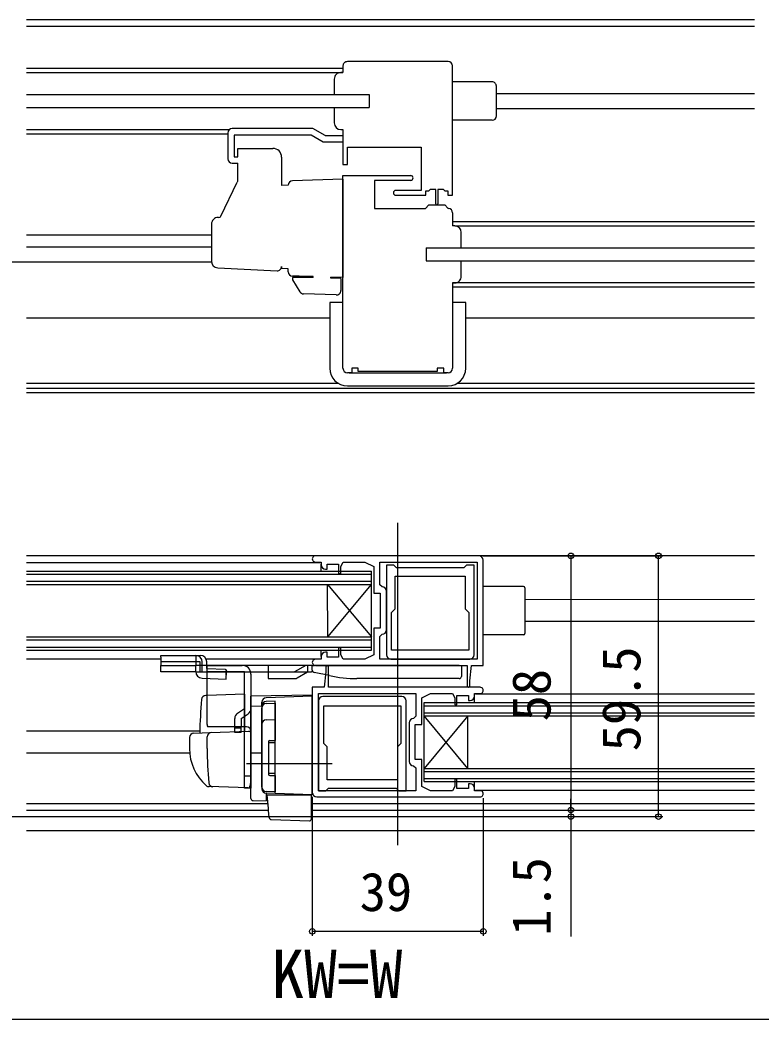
# Model space of a CAD drawing. Units: millimetres, scale not verified. Extents: x -525 to 525, y -780 to 776.
# Drawn here: x -86.2 to 82.9, y -514.9 to -286.9 of the extents above; entities that cross this region are included whole.
import ezdxf
from ezdxf.enums import TextEntityAlignment as Align

# ---------------------------------------------------------------- set-up
doc = ezdxf.new("R2010")
doc.units = ezdxf.units.MM
doc.header["$LTSCALE"] = 4
for name, color, linetype in [('0-2_YKK_11', 7, 'Continuous'), ('0-3_YKK_11E', 7, 'Continuous'), ('0-4_YKK_12', 2, 'Continuous'), ('0-5_YKK_13', 4, 'Continuous'), ('0-7_YKK_D', 6, 'Continuous'), ('0-9_YSS_K', 3, 'Continuous')]:
    doc.layers.add(name, color=color, linetype=linetype)
doc.styles.add('ＭＳ ゴシック', font='')
doc.styles.get('ＭＳ ゴシック').set_extended_font_data('MS Gothic')

msp = doc.modelspace()

# ---------------------------------------------------------------- linework, layer by layer
at = {"layer": '0-2_YKK_11'}
for p, q in [((18.5, -409.2), (-18.8, -409.2)), ((-2.6, -426.1), (-2.6, -417.3)), ((-1.6, -432.8), (16.4, -432.8)), ((0.9, -441.299), (-17.1, -441.299)), ((2.6, -447.299), (2.6, -456.099)), ((-18.5, -464.199), (18.8, -464.199))]:
    msp.add_line(p, q, dxfattribs=at)
for points in [[(-18.8, -434.2), (15.8, -434.2), (15.8, -438.9), (16.1, -439.2), (16.4, -438.9), (16.4, -437.7), (16.8, -434.2), (19.5, -434.2), (19.5, -410.2)], [(-18.8, -410.6), (-17.5, -410.6), (-17.5, -411.2)], [(-16.5, -412.2), (-16.1, -412.2), (-16.1, -411.1), (-13.5, -411.1), (-13.5, -413.2), (-13, -413.2), (-13, -411.6), (-12.5, -410.6), (-7.5, -410.6), (-5.5, -411.6), (-5.5, -417.7), (-4, -417.7), (-4, -425.7), (-5.5, -425.7), (-5.5, -431.8), (-7.5, -432.8), (-12.5, -432.8), (-13, -431.8), (-13, -430.2), (-13.5, -430.2), (-13.5, -432.3), (-16.1, -432.3), (-16.1, -431.2), (-16.5, -431.2)], [(-4.1, -410.6), (18.1, -410.6), (18.1, -432.8), (-4.1, -432.8), (-4.1, -427.6), (-3.6, -427.1)], [(-3.6, -416.3), (-4.1, -415.8), (-4.1, -410.6)], [(17.4, -431.8), (17.4, -411.3), (15.7, -411.3), (15.4, -411.6), (15.1, -411.9), (-0.3, -411.9), (-0.6, -411.6), (-0.9, -411.3), (-2.6, -411.3), (-2.6, -431.8)], [(-17.5, -432.2), (-17.5, -432.8), (-18.8, -432.8)], [(18.8, -439.199), (-15.8, -439.199), (-15.8, -434.499), (-16.1, -434.199), (-16.4, -434.499), (-16.4, -435.699), (-16.8, -439.199), (-19.5, -439.199), (-19.5, -463.199)], [(4.1, -462.799), (-18.1, -462.799), (-18.1, -440.599), (4.1, -440.599), (4.1, -445.799), (3.6, -446.299)], [(-18.1, -442.299), (-18.1, -462.799), (-16.4, -462.799), (-16.1, -462.499), (-15.8, -462.199), (-0.4, -462.199), (-0.1, -462.499), (0.2, -462.799), (1.9, -462.799), (1.9, -442.299)], [(16.5, -461.199), (16.1, -461.199), (16.1, -462.299), (13.5, -462.299), (13.5, -460.199), (13, -460.199), (13, -461.799), (12.5, -462.799), (7.5, -462.799), (5.5, -461.799), (5.5, -455.699), (4, -455.699), (4, -447.699), (5.5, -447.699), (5.5, -441.599), (7.5, -440.599), (12.5, -440.599), (13, -441.599), (13, -443.199), (13.5, -443.199), (13.5, -441.099), (16.1, -441.099), (16.1, -442.199), (16.5, -442.199)], [(17.5, -441.199), (17.5, -440.599), (18.8, -440.599)], [(3.6, -457.099), (4.1, -457.599), (4.1, -462.799)], [(18.8, -462.799), (17.5, -462.799), (17.5, -462.199)]]:
    msp.add_lwpolyline(points, dxfattribs=at)
for points in [[(16.2, -430.7), (-1.4, -430.7), (-1.4, -422.1), (-0.6, -421.3), (-0.6, -413.8), (15.4, -413.8), (15.4, -421.3), (16.2, -422.1)], [(-16.9, -443.399), (0.7, -443.399), (0.7, -451.999), (-0.1, -452.799), (-0.1, -460.299), (-16.1, -460.299), (-16.1, -452.799), (-16.9, -451.999)]]:
    msp.add_lwpolyline(points, close=True, dxfattribs=at)
for centre, radius, start, end in [((-18.8, -409.9), 0.7, 89.99999, 270.00001), ((18.5, -410.2), 1, 0.00001, 89.99999), ((-16.5, -411.2), 1, 180.00001, 269.99999), ((-3.6, -417.3), 1, 0.00001, 89.99999), ((-3.6, -426.1), 1, 270.00001, 359.99999), ((-18.8, -433.5), 0.7, 89.99999, 270.00001), ((-16.5, -432.2), 1, 90.00001, 179.99999), ((-1.6, -431.8), 1, 180.00001, 269.99999), ((16.4, -431.8), 1, 270.00001, 359.99999), ((18.8, -439.899), 0.7, 269.99999, 90.00001), ((-17.1, -442.299), 1, 90.00001, 179.99999), ((0.9, -442.299), 1, 0.00001, 89.99999), ((16.5, -441.199), 1, 270.00001, 359.99999), ((3.6, -447.299), 1, 90.00001, 179.99999), ((3.6, -456.099), 1, 180.00001, 269.99999), ((16.5, -462.199), 1, 0.00001, 89.99999), ((18.8, -463.499), 0.7, 269.99999, 90.00001), ((-18.5, -463.199), 1, 180.00001, 269.99999)]:
    msp.add_arc(centre, radius, start, end, dxfattribs=at)
at = {"layer": '0-3_YKK_11E'}
for p, q in [((11.497, -296.4), (-11.503, -296.4)), ((-12.503, -297.4), (-12.503, -298.9)), ((7.097, -325.9), (7.397, -325.6)), ((11.416, -329.819), (11.598, -329.905)), ((12.497, -330.9), (12.497, -333.9)), ((12.497, -346.9), (12.497, -366.4))]:
    msp.add_line(p, q, dxfattribs=at)
for points in [[(10.397, -325.6), (10.697, -325.9), (11.397, -325.9), (11.397, -326.9), (12.497, -326.9), (12.497, -297.4)], [(-12.503, -311.9), (-12.503, -319.9), (-11.503, -319.9), (-11.503, -315.9), (5.297, -315.9), (5.297, -325.8), (-0.453, -325.8)], [(-12.503, -366.4), (-12.503, -322.4), (2.947, -322.4)], [(2.947, -323.5), (-5.303, -323.5), (-5.303, -329.9), (6.297, -329.9), (7.097, -329.1), (10.697, -329.1), (11.416, -329.819)], [(-0.453, -326.9), (6.397, -326.9), (6.397, -325.9), (7.097, -325.9)], [(11.497, -367.4), (10.497, -367.4), (10.497, -366.4), (8.997, -366.4), (8.997, -367.1), (-9.003, -367.1), (-9.003, -366.4), (-10.503, -366.4), (-10.503, -367.4), (-11.503, -367.4)]]:
    msp.add_lwpolyline(points, dxfattribs=at)
for centre, radius, start, end in [((-11.503, -297.4), 1, 89.99998, 180.00002), ((11.497, -297.4), 1, 0, 89.99998), ((2.947, -322.95), 0.55, 270, 89.99998), ((-0.453, -326.35), 0.55, 90.00159, 270), ((11.497, -330.9), 1, 359.99912, 84.22531), ((-11.503, -366.4), 1, 180.00002, 270), ((11.497, -366.4), 1, 270, 359.99912)]:
    msp.add_arc(centre, radius, start, end, dxfattribs=at)
at = {"layer": '0-4_YKK_12'}
for p, q in [((81.375, -286.9), (-84.702, -286.9)), ((-84.702, -288.3), (81.375, -288.3)), ((-84.702, -297.9), (-12.503, -297.9)), ((-84.702, -298.9), (-12.503, -298.9)), ((-84.702, -303.9), (-6.503, -303.9)), ((-6.503, -303.9), (-6.503, -306.9)), ((22.497, -303.7), (81.375, -303.7)), ((-84.702, -306.9), (-6.503, -306.9)), ((22.497, -307.1), (81.375, -307.1)), ((-84.702, -311.9), (-38.403, -311.9)), ((-84.702, -312.9), (-38.803, -312.9)), ((12.497, -332.9), (81.375, -332.9)), ((12.997, -333.9), (81.375, -333.9)), ((-84.702, -335.9), (-42.503, -335.9)), ((-84.702, -338.7), (-42.503, -338.7)), ((6.497, -338.9), (6.497, -341.9)), ((6.497, -338.9), (81.375, -338.9)), ((6.497, -341.9), (81.375, -341.9)), ((-193.497, -342.1), (-42.503, -342.1)), ((81.375, -346.9), (12.497, -346.9)), ((81.375, -347.9), (12.497, -347.9)), ((-84.702, -354.9), (-15.503, -354.9)), ((15.497, -354.9), (81.375, -354.9)), ((-13.44, -369.9), (-84.702, -369.9)), ((-84.702, -370.9), (81.375, -370.9)), ((81.375, -369.9), (13.434, -369.9)), ((-84.702, -371.9), (81.375, -371.9)), ((0, -475.196), (0, -401.634)), ((81.375, -409.2), (-84.702, -409.2)), ((-84.702, -410.7), (-17.7, -410.7)), ((-17.5, -412.7), (-17.5, -411.1)), ((-84.702, -412.7), (-6, -412.7)), ((-84.702, -413.4), (-6, -413.4)), ((-6, -430.7), (-6, -412.7)), ((-84.702, -415), (-6, -415)), ((-84.702, -415.7), (-6, -415.7)), ((-15.998, -427.7), (-16, -415.7)), ((-16, -415.7), (-6, -427.7)), ((-15.998, -427.7), (-6, -415.7)), ((81.375, -419.181), (29, -419.222)), ((81.375, -424.165), (29, -424.206)), ((-84.702, -427.7), (-6, -427.7)), ((-84.702, -428.4), (-6, -428.4)), ((-84.702, -430), (-6, -430)), ((-84.702, -430.7), (-6, -430.7)), ((-17.5, -432.187), (-17.499, -430.7)), ((-84.702, -432.7), (-54.1, -432.7)), ((-43.774, -432.7), (-17.7, -432.7)), ((17.5, -442.699), (17.5, -441.226)), ((17.7, -440.699), (81.375, -440.699)), ((6, -442.699), (81.375, -442.699)), ((6, -460.699), (6, -442.699)), ((6, -443.399), (81.375, -443.399)), ((6, -444.999), (81.375, -444.999)), ((6, -445.699), (81.375, -445.699)), ((16, -457.699), (6, -445.699)), ((16, -445.699), (6, -457.699)), ((16, -457.699), (16, -445.699)), ((-45.173, -449.2), (-84.702, -449.2)), ((-47.464, -454.2), (-84.702, -454.2)), ((6, -457.699), (81.375, -457.699)), ((6, -458.399), (81.375, -458.399)), ((6, -459.999), (81.375, -459.999)), ((6, -460.699), (81.375, -460.699)), ((17.5, -462.196), (17.5, -460.699)), ((17.7, -462.699), (81.375, -462.699)), ((-84.702, -465.7), (-29.625, -465.7)), ((-84.702, -467.2), (-29.494, -467.2)), ((-19.8, -465.7), (81.375, -465.7)), ((-19.8, -467.2), (81.375, -467.2))]:
    msp.add_line(p, q, dxfattribs=at)
at = {"layer": '0-5_YKK_13'}
for p, q in [((-14.503, -300.4), (-14.503, -303.9)), ((-12.503, -298.9), (-13.003, -298.9)), ((21.497, -301), (12.497, -301)), ((22.497, -308.8), (22.497, -302)), ((-14.503, -306.9), (-14.503, -310.4)), ((21.497, -309.8), (12.497, -309.8)), ((-19.374, -311.7), (-37.803, -311.7)), ((-16.602, -313.3), (-19.373, -311.7)), ((-13.003, -311.9), (-12.503, -311.9)), ((-38.803, -312.7), (-38.803, -318.399)), ((-19.774, -313.2), (-37.303, -313.2)), ((-37.303, -313.201), (-37.303, -318.1)), ((-17.003, -314.8), (-19.774, -313.201)), ((-16.602, -313.3), (-12.503, -313.3)), ((-36.503, -316.2), (-28.503, -316.2)), ((-36.503, -318.1), (-36.503, -316.2)), ((-12.503, -314.8), (-17.004, -314.8)), ((-38.803, -318.399), (-38.803, -318.6)), ((-37.303, -318.1), (-36.503, -318.1)), ((-26.503, -318.2), (-26.503, -324.652)), ((-37.803, -319.6), (-36.503, -319.6)), ((-36.503, -323.696), (-36.503, -319.6)), ((-12.503, -323.2), (-24.038, -323.603)), ((-40.375, -331.665), (-36.666, -323.89)), ((-25.003, -324.6), (-26.503, -324.652)), ((8.647, -325.601), (7.397, -325.601)), ((8.647, -328.851), (8.647, -325.601)), ((10.397, -325.601), (9.147, -325.601)), ((9.147, -325.601), (9.147, -328.85)), ((-42.503, -333.462), (-42.503, -341.938)), ((12.997, -333.9), (12.497, -333.9)), ((14.497, -338.9), (14.497, -335.4)), ((14.497, -345.4), (14.497, -341.9)), ((-41.081, -343.436), (-27.555, -344.145)), ((-26.503, -343.146), (-26.503, -343.648)), ((-25.003, -343.7), (-26.503, -343.648)), ((-25.003, -344.351), (-25.003, -343.7)), ((-19.303, -345.7), (-24.003, -345.7)), ((-24.003, -345.7), (-24.003, -346.2)), ((-24.003, -346.2), (-22.325, -348.928)), ((-19.303, -345.7), (-19.303, -345.463)), ((-15.303, -345.84), (-15.303, -345.602)), ((-13.007, -345.92), (-15.303, -345.84)), ((-13.003, -345.92), (-13.003, -348.664)), ((12.497, -346.9), (12.997, -346.9)), ((-14.038, -349.664), (-21.508, -349.403)), ((-15.503, -351.4), (-15.503, -366.4)), ((-12.503, -351.4), (-15.503, -351.4)), ((15.497, -351.4), (12.497, -351.4)), ((15.497, -366.4), (15.497, -351.4)), ((-11.103, -367.4), (11.097, -367.4)), ((-11.503, -370.4), (11.497, -370.4)), ((28.7, -416.2), (19.5, -416.2)), ((29, -416.5), (29, -426.9)), ((28.7, -427.2), (19.5, -427.2)), ((-54.1, -432.339), (-54.1, -431.9)), ((-54.1, -432.339), (-54.1, -434.2)), ((-46.1, -431.9), (-45.1, -431.9)), ((-46.1, -432.339), (-46.1, -434.2)), ((-46.1, -433.4), (-54.1, -433.4)), ((-45.1, -433.4), (-46.1, -433.4)), ((-19.499, -434.2), (-46.1, -434.2)), ((-46.1, -435.61), (-46.1, -434.2)), ((-45.1, -435.7), (-45.1, -433.4)), ((-44.634, -434.2), (-44.634, -433.4)), ((-44.634, -435.609), (-44.634, -434.2)), ((-43.6, -434.2), (-43.6, -433.4)), ((-43.6, -434.9), (-43.6, -434.2)), ((-43.6, -434.9), (-39.4, -435.091)), ((-43.5, -447.7), (-43.5, -434.2)), ((-43.5, -434.2), (-35.5, -434.2)), ((-39.4, -435.091), (-39.109, -435.4)), ((-39.118, -435.7), (-39.109, -435.4)), ((-29.6, -434.2), (-29.6, -435.7)), ((-21.002, -434.2), (-23.602, -435.7)), ((-20.6, -434.2), (-20.6, -435.7)), ((14.001, -434.2), (-18.999, -434.2)), ((14.001, -434.2), (14.501, -434.2)), ((14.501, -434.2), (14.501, -436.7)), ((-46.1, -435.7), (-19.655, -435.7)), ((-44.646, -437.11), (-39.169, -437.34)), ((-35, -435.7), (-43.5, -435.7)), ((-39.169, -437.34), (-39.118, -435.7)), ((-35, -448.2), (-35, -435.7)), ((-33.5, -436.2), (-33.5, -444.027)), ((-29.6, -435.7), (-29.6, -437.2)), ((-29.6, -437.2), (-23.468, -437.2)), ((-22.968, -437.066), (-20.6, -435.7)), ((-19.655, -435.7), (-19.55, -435.55)), ((-19.345, -435.7), (-19.655, -435.7)), ((-19.55, -435.55), (-19.45, -435.55)), ((-19.45, -435.55), (-19.345, -435.7)), ((-19.345, -435.7), (-19.293, -435.7)), ((-15.607, -436.534), (-19.104, -435.784)), ((14.001, -437.2), (-9.321, -437.2)), ((-43.5, -441.049), (-43.827, -441.06)), ((-35, -440.752), (-43.5, -441.049)), ((-35, -440.752), (-35, -448.2)), ((-19.5, -441), (-33.5, -441.244)), ((-33.5, -441.701), (-33.5, -441.689)), ((-33.5, -441.901), (-33.5, -441.701)), ((-19.5, -441.2), (-30.035, -441.568)), ((-19.5, -463.7), (-19.5, -441)), ((-36.545, -445.08), (-35, -444.027)), ((-33.5, -443.473), (-31, -443.438)), ((-33.5, -444.027), (-33.5, -462.2)), ((-31, -443.432), (-31, -442.567)), ((-31, -443.432), (-31, -462.332)), ((-31, -461.973), (-31, -443.896)), ((-28, -442.367), (-30.035, -442.43)), ((-30.035, -442.896), (-28, -442.825)), ((-28, -446.023), (-28, -442.367)), ((-28, -442.825), (-28, -451.344)), ((-35.7, -446.319), (-34.155, -445.266)), ((-35.7, -446.319), (-35.7, -448.2)), ((-30.035, -446.596), (-28, -446.525)), ((-28, -446.987), (-28, -446.023)), ((-34.5, -448.2), (-43.366, -448.2)), ((-37.2, -448.45), (-35.7, -448.45)), ((-35.7, -449.527), (-35.7, -448.2)), ((-35, -448.2), (-35, -449.252)), ((-47.5, -450.654), (-47.5, -453.2)), ((-46.535, -449.655), (-42.748, -449.523)), ((-43.5, -453.2), (-43.5, -450.497)), ((-42.748, -449.523), (-34.017, -449.218)), ((-33.5, -449.717), (-33.5, -460.2)), ((-29.2, -451.344), (-28, -451.344)), ((-33.5, -453.5), (-33.5, -452.9)), ((-29.5, -451.644), (-29.5, -459.044)), ((-28, -451.844), (-29.5, -451.844)), ((-33.5, -454.5), (-33.5, -453.9)), ((-31, -454.2), (-33.5, -454.243)), ((-15, -456.699), (-34.5, -456.699)), ((-33.5, -457.5), (-33.5, -456.9)), ((-33.5, -458.5), (-33.5, -457.9)), ((-33.5, -458.5), (-33.5, -457.9)), ((-33.5, -458.5), (-33.5, -457.9)), ((-33.5, -459.5), (-35, -459.5)), ((-33.538, -460.454), (-33.732, -461.748)), ((-33.5, -460.2), (-33.538, -460.454)), ((-33.5, -458.5), (-33.5, -460.2)), ((-33.5, -458.5), (-33.5, -460.2)), ((-28, -458.844), (-29.5, -458.844)), ((-29.2, -459.344), (-28, -459.344)), ((-28, -459.344), (-28, -463.044)), ((-42.241, -461.894), (-43.089, -461.865)), ((-34.244, -462.174), (-43.073, -461.865)), ((-33.009, -465.065), (-30.035, -465.117)), ((-28, -463.044), (-30.035, -462.973)), ((-28, -463.403), (-30.035, -463.332)), ((-30.035, -463.332), (-30.035, -465.117)), ((-29.484, -467.31), (-29.524, -466.854)), ((-29.343, -468.927), (-29.484, -467.31)), ((-28.862, -469.383), (-20.11, -469.689)), ((-19.8, -467.678), (-19.8, -469.389))]:
    msp.add_line(p, q, dxfattribs=at)
for points in [[(-12.503, -323.2), (-12.503, -345.7), (-15.303, -345.602)], [(-19.303, -345.463), (-22.503, -345.351), (-24.003, -345.351)], [(-54.1, -431.9), (-46.1, -431.9), (-46.1, -432.339)], [(-46.1, -435.7), (-54.1, -435.7), (-54.1, -434.2), (-46.1, -434.2)], [(-19.499, -435.295), (-19.499, -434.2), (-18.999, -434.2)], [(-33.5, -454.243), (-33.5, -443.473), (-33.5, -441.244)], [(-35.7, -449.527), (-37.2, -449.527), (-37.2, -448.2), (-37.2, -446.319)], [(-33.5, -462.2), (-35, -462.2), (-35, -448.2)], [(-19.5, -463.7), (-28, -463.403), (-28, -462.404), (-28, -446.987)], [(-33.5, -464.565), (-33.5, -457.553), (-33.5, -454.7), (-33.5, -454.243)], [(-29.524, -466.854), (-29.8, -463.7), (-29.769, -463.7)], [(-29.769, -463.7), (-19.8, -463.7), (-19.8, -467.042), (-19.8, -467.678)]]:
    msp.add_lwpolyline(points, dxfattribs=at)
for centre, radius, start, end in [((-13.003, -300.4), 1.5, 89.99942, 180), ((21.497, -302), 1, 359.99913, 90.01399), ((21.497, -308.8), 1, 270, 359.99913), ((-37.803, -312.7), 1, 90, 180), ((-13.003, -310.4), 1.5, 180, 270), ((-28.503, -318.2), 2, 0, 90), ((-37.803, -318.6), 1, 180, 270), ((-36.215, -324.105), 0.5, 125.18926, 154.5), ((-24.003, -324.602), 1, 92, 180), ((8.897, -328.85), 0.25, 180.05601, 0), ((-41.003, -333.462), 1.5, 89.81646, 180), ((-40.826, -331.45), 0.5, 252.89956, 334.5), ((12.997, -335.4), 1.5, 0, 90), ((-41.003, -341.938), 1.5, 180, 267), ((-27.503, -343.146), 1, 267, 0), ((-24.003, -344.351), 1, 180, 270), ((12.997, -345.4), 1.5, 269.99942, 0), ((-14.003, -348.664), 1, 268, 0), ((-21.473, -348.404), 1, 211.59979, 268), ((-11.503, -366.4), 4, 180, 270), ((11.497, -366.4), 4, 270, 359.99978), ((28.7, -416.5), 0.3, 0, 90), ((28.7, -426.9), 0.3, 270, 0), ((-46.117, -433.383), 1.483, 359.35664, 89.34185), ((-45.1, -433.4), 1.5, 0, 90), ((-35.5, -436.2), 2, 0, 90), ((-18.999, -435.295), 0.5, 180, 257.90524), ((-44.6, -435.61), 1.5, 180, 268.23761), ((-23.468, -436.2), 1, 270, 299.98), ((-9.321, -407.2), 30, 257.90524, 270), ((14.001, -436.7), 0.5, 270, 0), ((69.8, -451.7), 115, 175.1492, 178.95761), ((-43.792, -442.06), 1, 92, 175.1492), ((-30, -442.567), 1, 92, 180), ((-35, -444.027), 1.5, 304.28688, 0), ((-30, -443.429), 1, 91.97531, 180.18561), ((-30, -443.896), 1, 92, 180), ((-35.7, -446.319), 1.5, 124.28688, 180), ((-30, -447.596), 1, 92, 180), ((-42.5, -447.7), 1, 180, 210), ((-34.5, -449.2), 1, 0, 90), ((-46.5, -450.654), 1, 92, 180), ((-42.5, -450.497), 1, 92, 180), ((-34, -449.717), 0.5, 0, 92), ((-29.2, -451.644), 0.3, 90, 180), ((-36.5, -453.299), 11, 179.4814, 229.17186), ((37.5, -453.188), 81, 180.00856, 185.53061), ((-29.2, -459.044), 0.3, 180, 270), ((-43.038, -460.866), 1, 229.17186, 268), ((-42.128, -460.898), 1, 185.53061, 268), ((-34.227, -461.674), 0.5, 268, 351.46923), ((-30, -461.973), 1, 180, 268), ((-30, -462.332), 1, 180, 268), ((-33, -464.565), 0.5, 180, 196.57035), ((-33, -464.565), 0.5, 180, 269), ((-28.845, -468.884), 0.5, 185, 268.02699), ((-20.1, -469.389), 0.3, 268, 0)]:
    msp.add_arc(centre, radius, start, end, dxfattribs=at)
msp.add_ellipse((-43.1, -434.9), major_axis=(0, 9.5), ratio=0.421053, start_param=4.5538307, end_param=4.6280786, dxfattribs=at)
at = {"layer": '0-7_YKK_D'}
for p, q in [((19.5, -409.2), (60.5, -409.2)), ((39.5, -409.2), (39.5, -467.2)), ((59.5, -468.7), (59.5, -409.2)), ((-19.5, -464.2), (-19.5, -495.9)), ((19.5, -464.499), (19.5, -495.9)), ((39.5, -467.2), (39.5, -464.65)), ((39.5, -467.2), (39.5, -468.7)), ((-215.499, -468.7), (40.5, -468.7)), ((-215.499, -468.7), (60.5, -468.7)), ((39.5, -468.7), (39.5, -496.072)), ((19.5, -494.9), (-19.5, -494.9)), ((-219.5, -514.9), (219.5, -514.9))]:
    msp.add_line(p, q, dxfattribs=at)
for centre in [(39.5, -409.2), (59.5, -409.2), (39.5, -467.2), (39.5, -467.2), (39.5, -468.7), (59.5, -468.7), (-19.5, -494.9), (19.5, -494.9)]:
    msp.add_circle(centre, 0.637, dxfattribs=at)
at = {"layer": '0-9_YSS_K'}
msp.add_line((-84.702, -471.9), (81.375, -471.9), dxfattribs=at)

# ---------------------------------------------------------------- texts
at = {"layer": '0-7_YKK_D', "style": 'ＭＳ ゴシック'}
for s, p in [('59.5', (58, -453.813)), ('58', (37.5, -446.961)), ('1.5', (37.5, -495.913))]:
    msp.add_text(s, height=8.798, rotation=90, dxfattribs=at).set_placement(p, align=Align.BOTTOM_LEFT)
for s, height, p in [('39', 8.798, (-8.693, -492.9)), ('KW=W', 11, (-28.849, -513.4))]:
    msp.add_text(s, height=height, dxfattribs=at).set_placement(p, align=Align.BOTTOM_LEFT)

doc.saveas('drawing.dxf')
